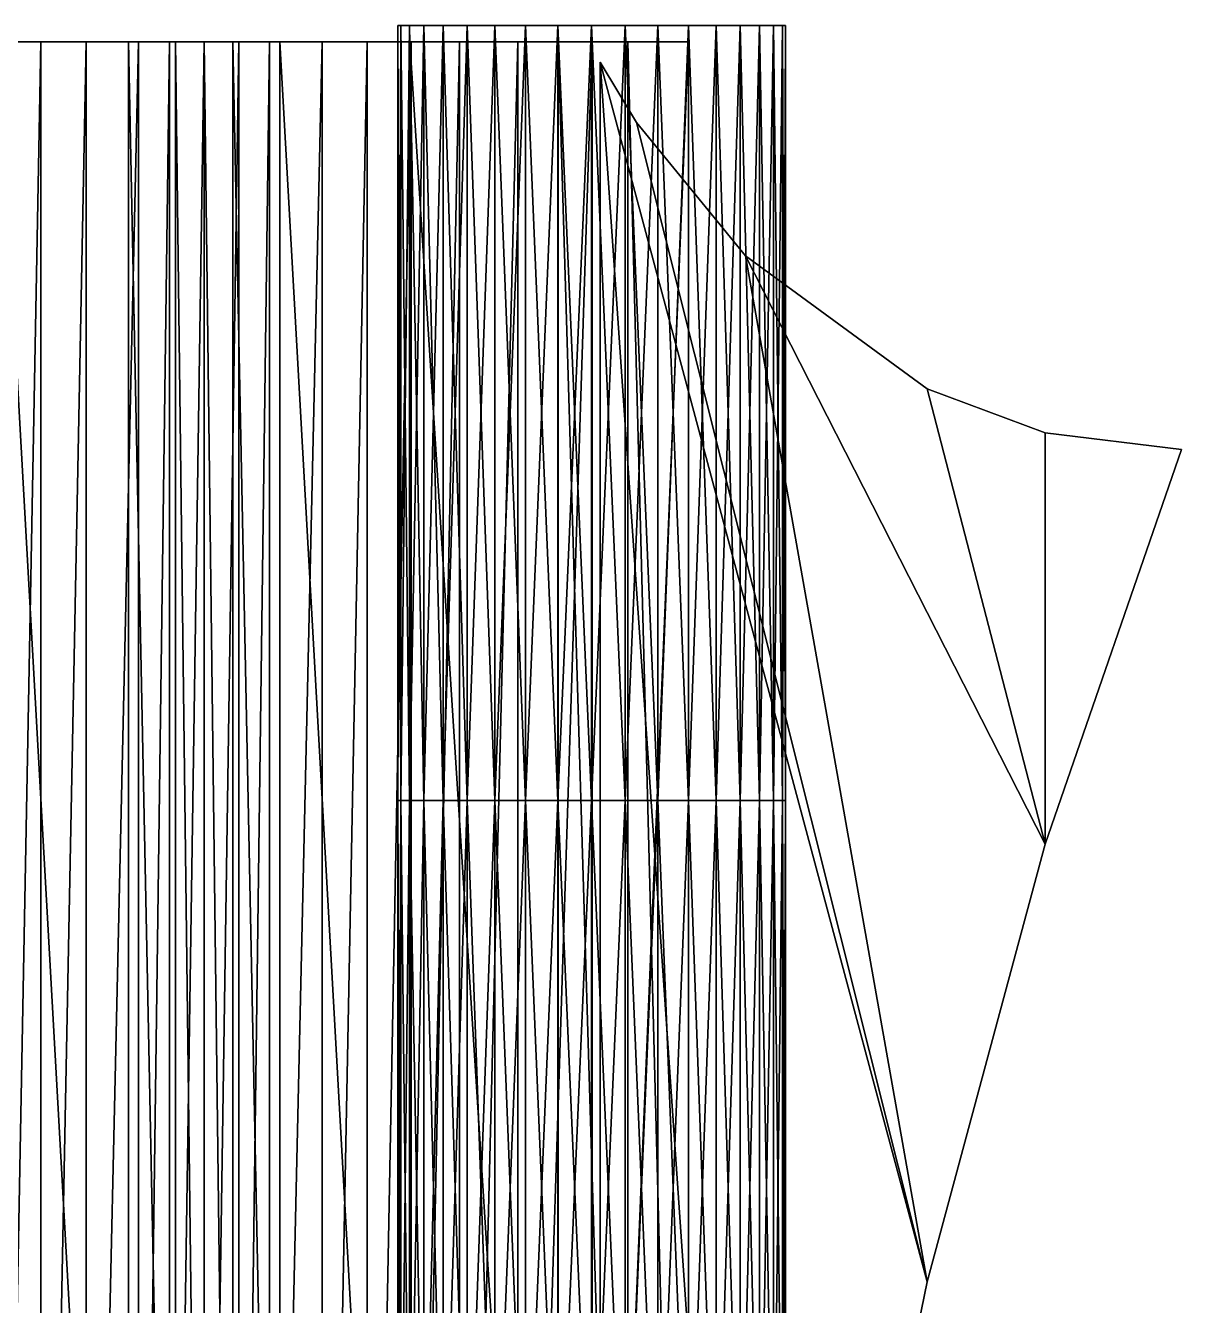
# Model space of a CAD drawing. Header units: metres. Extents: x -1.26 to 1.26, y -3.52 to 3.5.
# Drawn here: x -0.23 to 1.261, y 1.849 to 3.5 of the extents above; entities that cross this region are included whole.
import ezdxf

# ---------------------------------------------------------------- set-up
doc = ezdxf.new("R2010")
doc.units = ezdxf.units.M

msp = doc.modelspace()

# ---------------------------------------------------------------- linework, layer by layer
at = {"layer": 'Cylinder'}
for points in [[(0.25, 2.5, 0), (0.2538, 3.5, 0.0434), (0.2538, 2.5, 0.0434)], [(0.25, 2.5, 0), (0.25, 3.5, 0), (0.2538, 3.5, 0.0434)], [(0.25, 3.5, 0), (0.2538, 3.5, 0.0434), (0.2538, 3.5, 0.0434)], [(0.25, 3.5, 0), (0.25, 3.5, 0), (0.2538, 3.5, 0.0434)], [(0.25, 3.5, 0), (0.5, 3.5, 0), (0.2538, 3.5, 0.0434)], [(0.25, 3.5, 0), (0.5, 3.5, 0), (0.5, 3.5, 0)], [(0.2538, 2.5, -0.0434), (0.25, 3.5, 0), (0.25, 2.5, 0)], [(0.2538, 2.5, -0.0434), (0.2538, 3.5, -0.0434), (0.25, 3.5, 0)], [(0.2538, 3.5, -0.0434), (0.25, 3.5, 0), (0.25, 3.5, 0)], [(0.2538, 3.5, -0.0434), (0.2538, 3.5, -0.0434), (0.25, 3.5, 0)], [(0.2538, 3.5, -0.0434), (0.5, 3.5, 0), (0.25, 3.5, 0)], [(0.2538, 2.5, 0.0434), (0.2651, 3.5, 0.0855), (0.2651, 2.5, 0.0855)], [(0.2538, 2.5, 0.0434), (0.2538, 3.5, 0.0434), (0.2651, 3.5, 0.0855)], [(0.2538, 3.5, 0.0434), (0.2651, 3.5, 0.0855), (0.2651, 3.5, 0.0855)], [(0.2538, 3.5, 0.0434), (0.2538, 3.5, 0.0434), (0.2651, 3.5, 0.0855)], [(0.2538, 3.5, 0.0434), (0.5, 3.5, 0), (0.2651, 3.5, 0.0855)], [(0.2538, 3.5, 0.0434), (0.5, 3.5, 0), (0.5, 3.5, 0)], [(0.2538, 3.5, -0.0434), (0.5, 3.5, 0), (0.5, 3.5, 0)], [(0.2651, 2.5, -0.0855), (0.2538, 3.5, -0.0434), (0.2538, 2.5, -0.0434)], [(0.2651, 2.5, -0.0855), (0.2651, 3.5, -0.0855), (0.2538, 3.5, -0.0434)], [(0.2651, 3.5, -0.0855), (0.2538, 3.5, -0.0434), (0.2538, 3.5, -0.0434)], [(0.2651, 3.5, -0.0855), (0.2651, 3.5, -0.0855), (0.2538, 3.5, -0.0434)], [(0.2651, 3.5, -0.0855), (0.5, 3.5, 0), (0.2538, 3.5, -0.0434)], [(0.2651, 2.5, 0.0855), (0.2835, 3.5, 0.125), (0.2835, 2.5, 0.125)], [(0.2651, 2.5, 0.0855), (0.2651, 3.5, 0.0855), (0.2835, 3.5, 0.125)], [(0.2651, 3.5, 0.0855), (0.2835, 3.5, 0.125), (0.2835, 3.5, 0.125)], [(0.2651, 3.5, 0.0855), (0.2651, 3.5, 0.0855), (0.2835, 3.5, 0.125)], [(0.2651, 3.5, 0.0855), (0.5, 3.5, 0), (0.2835, 3.5, 0.125)], [(0.2651, 3.5, 0.0855), (0.5, 3.5, 0), (0.5, 3.5, 0)], [(0.2651, 3.5, -0.0855), (0.5, 3.5, 0), (0.5, 3.5, 0)], [(0.2835, 2.5, -0.125), (0.2651, 3.5, -0.0855), (0.2651, 2.5, -0.0855)], [(0.2835, 2.5, -0.125), (0.2835, 3.5, -0.125), (0.2651, 3.5, -0.0855)], [(0.2835, 3.5, -0.125), (0.2651, 3.5, -0.0855), (0.2651, 3.5, -0.0855)], [(0.2835, 3.5, -0.125), (0.2835, 3.5, -0.125), (0.2651, 3.5, -0.0855)], [(0.2835, 3.5, -0.125), (0.5, 3.5, 0), (0.2651, 3.5, -0.0855)], [(0.2835, 2.5, 0.125), (0.3085, 3.5, 0.1607), (0.3085, 2.5, 0.1607)], [(0.2835, 2.5, 0.125), (0.2835, 3.5, 0.125), (0.3085, 3.5, 0.1607)], [(0.2835, 3.5, 0.125), (0.3085, 3.5, 0.1607), (0.3085, 3.5, 0.1607)], [(0.2835, 3.5, 0.125), (0.2835, 3.5, 0.125), (0.3085, 3.5, 0.1607)], [(0.2835, 3.5, 0.125), (0.5, 3.5, 0), (0.3085, 3.5, 0.1607)], [(0.2835, 3.5, 0.125), (0.5, 3.5, 0), (0.5, 3.5, 0)], [(0.2835, 3.5, -0.125), (0.5, 3.5, 0), (0.5, 3.5, 0)], [(0.3085, 2.5, -0.1607), (0.2835, 3.5, -0.125), (0.2835, 2.5, -0.125)], [(0.3085, 2.5, -0.1607), (0.3085, 3.5, -0.1607), (0.2835, 3.5, -0.125)], [(0.3085, 3.5, -0.1607), (0.2835, 3.5, -0.125), (0.2835, 3.5, -0.125)], [(0.3085, 3.5, -0.1607), (0.3085, 3.5, -0.1607), (0.2835, 3.5, -0.125)], [(0.3085, 3.5, -0.1607), (0.5, 3.5, 0), (0.2835, 3.5, -0.125)], [(0.3085, 2.5, 0.1607), (0.3393, 3.5, 0.1915), (0.3393, 2.5, 0.1915)], [(0.3085, 2.5, 0.1607), (0.3085, 3.5, 0.1607), (0.3393, 3.5, 0.1915)], [(0.3085, 3.5, 0.1607), (0.3393, 3.5, 0.1915), (0.3393, 3.5, 0.1915)], [(0.3085, 3.5, 0.1607), (0.3085, 3.5, 0.1607), (0.3393, 3.5, 0.1915)], [(0.3085, 3.5, 0.1607), (0.5, 3.5, 0), (0.3393, 3.5, 0.1915)], [(0.3085, 3.5, 0.1607), (0.5, 3.5, 0), (0.5, 3.5, 0)], [(0.3085, 3.5, -0.1607), (0.5, 3.5, 0), (0.5, 3.5, 0)], [(0.3393, 2.5, -0.1915), (0.3085, 3.5, -0.1607), (0.3085, 2.5, -0.1607)], [(0.3393, 2.5, -0.1915), (0.3393, 3.5, -0.1915), (0.3085, 3.5, -0.1607)], [(0.3393, 3.5, -0.1915), (0.3085, 3.5, -0.1607), (0.3085, 3.5, -0.1607)], [(0.3393, 3.5, -0.1915), (0.3393, 3.5, -0.1915), (0.3085, 3.5, -0.1607)], [(0.3393, 3.5, -0.1915), (0.5, 3.5, 0), (0.3085, 3.5, -0.1607)], [(0.3393, 2.5, 0.1915), (0.375, 3.5, 0.2165), (0.375, 2.5, 0.2165)], [(0.3393, 2.5, 0.1915), (0.3393, 3.5, 0.1915), (0.375, 3.5, 0.2165)], [(0.3393, 3.5, 0.1915), (0.375, 3.5, 0.2165), (0.375, 3.5, 0.2165)], [(0.3393, 3.5, 0.1915), (0.3393, 3.5, 0.1915), (0.375, 3.5, 0.2165)], [(0.3393, 3.5, 0.1915), (0.5, 3.5, 0), (0.375, 3.5, 0.2165)], [(0.3393, 3.5, 0.1915), (0.5, 3.5, 0), (0.5, 3.5, 0)], [(0.3393, 3.5, -0.1915), (0.5, 3.5, 0), (0.5, 3.5, 0)], [(0.375, 2.5, -0.2165), (0.3393, 3.5, -0.1915), (0.3393, 2.5, -0.1915)], [(0.375, 2.5, -0.2165), (0.375, 3.5, -0.2165), (0.3393, 3.5, -0.1915)], [(0.375, 3.5, -0.2165), (0.3393, 3.5, -0.1915), (0.3393, 3.5, -0.1915)], [(0.375, 3.5, -0.2165), (0.375, 3.5, -0.2165), (0.3393, 3.5, -0.1915)], [(0.375, 3.5, -0.2165), (0.5, 3.5, 0), (0.3393, 3.5, -0.1915)], [(0.375, 2.5, 0.2165), (0.4145, 3.5, 0.2349), (0.4145, 2.5, 0.2349)], [(0.375, 2.5, 0.2165), (0.375, 3.5, 0.2165), (0.4145, 3.5, 0.2349)], [(0.375, 3.5, 0.2165), (0.4145, 3.5, 0.2349), (0.4145, 3.5, 0.2349)], [(0.375, 3.5, 0.2165), (0.375, 3.5, 0.2165), (0.4145, 3.5, 0.2349)], [(0.375, 3.5, 0.2165), (0.5, 3.5, 0), (0.4145, 3.5, 0.2349)], [(0.375, 3.5, 0.2165), (0.5, 3.5, 0), (0.5, 3.5, 0)], [(0.375, 3.5, -0.2165), (0.5, 3.5, 0), (0.5, 3.5, 0)], [(0.4145, 2.5, -0.2349), (0.375, 3.5, -0.2165), (0.375, 2.5, -0.2165)], [(0.4145, 2.5, -0.2349), (0.4145, 3.5, -0.2349), (0.375, 3.5, -0.2165)], [(0.4145, 3.5, -0.2349), (0.375, 3.5, -0.2165), (0.375, 3.5, -0.2165)], [(0.4145, 3.5, -0.2349), (0.4145, 3.5, -0.2349), (0.375, 3.5, -0.2165)], [(0.4145, 3.5, -0.2349), (0.5, 3.5, 0), (0.375, 3.5, -0.2165)], [(0.4145, 2.5, 0.2349), (0.4566, 3.5, 0.2462), (0.4566, 2.5, 0.2462)], [(0.4145, 2.5, 0.2349), (0.4145, 3.5, 0.2349), (0.4566, 3.5, 0.2462)], [(0.4145, 3.5, 0.2349), (0.4566, 3.5, 0.2462), (0.4566, 3.5, 0.2462)], [(0.4145, 3.5, 0.2349), (0.4145, 3.5, 0.2349), (0.4566, 3.5, 0.2462)], [(0.4145, 3.5, 0.2349), (0.5, 3.5, 0), (0.4566, 3.5, 0.2462)], [(0.4145, 3.5, 0.2349), (0.5, 3.5, 0), (0.5, 3.5, 0)], [(0.4145, 3.5, -0.2349), (0.5, 3.5, 0), (0.5, 3.5, 0)], [(0.4566, 2.5, -0.2462), (0.4145, 3.5, -0.2349), (0.4145, 2.5, -0.2349)], [(0.4566, 2.5, -0.2462), (0.4566, 3.5, -0.2462), (0.4145, 3.5, -0.2349)], [(0.4566, 3.5, -0.2462), (0.4145, 3.5, -0.2349), (0.4145, 3.5, -0.2349)], [(0.4566, 3.5, -0.2462), (0.4566, 3.5, -0.2462), (0.4145, 3.5, -0.2349)], [(0.4566, 3.5, -0.2462), (0.5, 3.5, 0), (0.4145, 3.5, -0.2349)], [(0.4566, 2.5, 0.2462), (0.5, 3.5, 0.25), (0.5, 2.5, 0.25)], [(0.4566, 2.5, 0.2462), (0.4566, 3.5, 0.2462), (0.5, 3.5, 0.25)], [(0.4566, 3.5, 0.2462), (0.5, 3.5, 0.25), (0.5, 3.5, 0.25)], [(0.4566, 3.5, 0.2462), (0.4566, 3.5, 0.2462), (0.5, 3.5, 0.25)], [(0.4566, 3.5, 0.2462), (0.5, 3.5, 0), (0.5, 3.5, 0.25)], [(0.4566, 3.5, 0.2462), (0.5, 3.5, 0), (0.5, 3.5, 0)], [(0.4566, 3.5, -0.2462), (0.5, 3.5, 0), (0.5, 3.5, 0)], [(0.5, 2.5, -0.25), (0.4566, 3.5, -0.2462), (0.4566, 2.5, -0.2462)], [(0.5, 2.5, -0.25), (0.5, 3.5, -0.25), (0.4566, 3.5, -0.2462)], [(0.5, 3.5, -0.25), (0.4566, 3.5, -0.2462), (0.4566, 3.5, -0.2462)], [(0.5, 3.5, -0.25), (0.5, 3.5, -0.25), (0.4566, 3.5, -0.2462)], [(0.5, 3.5, -0.25), (0.5, 3.5, 0), (0.4566, 3.5, -0.2462)], [(0.5, 3.5, -0.25), (0.5, 3.5, 0), (0.5, 3.5, 0)], [(0.5434, 2.5, -0.2462), (0.5, 3.5, -0.25), (0.5, 2.5, -0.25)], [(0.5434, 2.5, -0.2462), (0.5434, 3.5, -0.2462), (0.5, 3.5, -0.25)], [(0.5434, 3.5, -0.2462), (0.5, 3.5, -0.25), (0.5, 3.5, -0.25)], [(0.5434, 3.5, -0.2462), (0.5434, 3.5, -0.2462), (0.5, 3.5, -0.25)], [(0.5434, 3.5, -0.2462), (0.5, 3.5, 0), (0.5, 3.5, -0.25)], [(0.5434, 3.5, -0.2462), (0.5, 3.5, 0), (0.5, 3.5, 0)], [(0.5855, 3.5, -0.2349), (0.5, 3.5, 0), (0.5434, 3.5, -0.2462)], [(0.5855, 3.5, -0.2349), (0.5, 3.5, 0), (0.5, 3.5, 0)], [(0.625, 3.5, -0.2165), (0.5, 3.5, 0), (0.5855, 3.5, -0.2349)], [(0.625, 3.5, -0.2165), (0.5, 3.5, 0), (0.5, 3.5, 0)], [(0.6607, 3.5, -0.1915), (0.5, 3.5, 0), (0.625, 3.5, -0.2165)], [(0.6607, 3.5, -0.1915), (0.5, 3.5, 0), (0.5, 3.5, 0)], [(0.6915, 3.5, -0.1607), (0.5, 3.5, 0), (0.6607, 3.5, -0.1915)], [(0.6915, 3.5, -0.1607), (0.5, 3.5, 0), (0.5, 3.5, 0)], [(0.7165, 3.5, -0.125), (0.5, 3.5, 0), (0.6915, 3.5, -0.1607)], [(0.7165, 3.5, -0.125), (0.5, 3.5, 0), (0.5, 3.5, 0)], [(0.7349, 3.5, -0.0855), (0.5, 3.5, 0), (0.7165, 3.5, -0.125)], [(0.7349, 3.5, -0.0855), (0.5, 3.5, 0), (0.5, 3.5, 0)], [(0.7462, 3.5, -0.0434), (0.5, 3.5, 0), (0.7349, 3.5, -0.0855)], [(0.7462, 3.5, -0.0434), (0.5, 3.5, 0), (0.5, 3.5, 0)], [(0.75, 3.5, 0), (0.5, 3.5, 0), (0.7462, 3.5, -0.0434)], [(0.75, 3.5, 0), (0.5, 3.5, 0), (0.5, 3.5, 0)], [(0.7462, 3.5, 0.0434), (0.5, 3.5, 0), (0.75, 3.5, 0)], [(0.7462, 3.5, 0.0434), (0.5, 3.5, 0), (0.5, 3.5, 0)], [(0.7349, 3.5, 0.0855), (0.5, 3.5, 0), (0.7462, 3.5, 0.0434)], [(0.7349, 3.5, 0.0855), (0.5, 3.5, 0), (0.5, 3.5, 0)], [(0.7165, 3.5, 0.125), (0.5, 3.5, 0), (0.7349, 3.5, 0.0855)], [(0.7165, 3.5, 0.125), (0.5, 3.5, 0), (0.5, 3.5, 0)], [(0.6915, 3.5, 0.1607), (0.5, 3.5, 0), (0.7165, 3.5, 0.125)], [(0.6915, 3.5, 0.1607), (0.5, 3.5, 0), (0.5, 3.5, 0)], [(0.6607, 3.5, 0.1915), (0.5, 3.5, 0), (0.6915, 3.5, 0.1607)], [(0.6607, 3.5, 0.1915), (0.5, 3.5, 0), (0.5, 3.5, 0)], [(0.625, 3.5, 0.2165), (0.5, 3.5, 0), (0.6607, 3.5, 0.1915)], [(0.625, 3.5, 0.2165), (0.5, 3.5, 0), (0.5, 3.5, 0)], [(0.5855, 3.5, 0.2349), (0.5, 3.5, 0), (0.625, 3.5, 0.2165)], [(0.5855, 3.5, 0.2349), (0.5, 3.5, 0), (0.5, 3.5, 0)], [(0.5434, 3.5, 0.2462), (0.5, 3.5, 0), (0.5855, 3.5, 0.2349)], [(0.5434, 3.5, 0.2462), (0.5, 3.5, 0), (0.5, 3.5, 0)], [(0.5, 2.5, 0.25), (0.5434, 3.5, 0.2462), (0.5434, 2.5, 0.2462)], [(0.5, 2.5, 0.25), (0.5, 3.5, 0.25), (0.5434, 3.5, 0.2462)], [(0.5, 3.5, 0.25), (0.5434, 3.5, 0.2462), (0.5434, 3.5, 0.2462)], [(0.5, 3.5, 0.25), (0.5, 3.5, 0.25), (0.5434, 3.5, 0.2462)], [(0.5, 3.5, 0.25), (0.5, 3.5, 0), (0.5434, 3.5, 0.2462)], [(0.5, 3.5, 0.25), (0.5, 3.5, 0), (0.5, 3.5, 0)], [(0.5855, 2.5, -0.2349), (0.5434, 3.5, -0.2462), (0.5434, 2.5, -0.2462)], [(0.5855, 2.5, -0.2349), (0.5855, 3.5, -0.2349), (0.5434, 3.5, -0.2462)], [(0.5855, 3.5, -0.2349), (0.5434, 3.5, -0.2462), (0.5434, 3.5, -0.2462)], [(0.5855, 3.5, -0.2349), (0.5855, 3.5, -0.2349), (0.5434, 3.5, -0.2462)], [(0.5434, 2.5, 0.2462), (0.5855, 3.5, 0.2349), (0.5855, 2.5, 0.2349)], [(0.5434, 2.5, 0.2462), (0.5434, 3.5, 0.2462), (0.5855, 3.5, 0.2349)], [(0.5434, 3.5, 0.2462), (0.5855, 3.5, 0.2349), (0.5855, 3.5, 0.2349)], [(0.5434, 3.5, 0.2462), (0.5434, 3.5, 0.2462), (0.5855, 3.5, 0.2349)], [(0.625, 2.5, -0.2165), (0.5855, 3.5, -0.2349), (0.5855, 2.5, -0.2349)], [(0.625, 2.5, -0.2165), (0.625, 3.5, -0.2165), (0.5855, 3.5, -0.2349)], [(0.625, 3.5, -0.2165), (0.5855, 3.5, -0.2349), (0.5855, 3.5, -0.2349)], [(0.625, 3.5, -0.2165), (0.625, 3.5, -0.2165), (0.5855, 3.5, -0.2349)], [(0.5855, 2.5, 0.2349), (0.625, 3.5, 0.2165), (0.625, 2.5, 0.2165)], [(0.5855, 2.5, 0.2349), (0.5855, 3.5, 0.2349), (0.625, 3.5, 0.2165)], [(0.5855, 3.5, 0.2349), (0.625, 3.5, 0.2165), (0.625, 3.5, 0.2165)], [(0.5855, 3.5, 0.2349), (0.5855, 3.5, 0.2349), (0.625, 3.5, 0.2165)], [(0.6607, 2.5, -0.1915), (0.625, 3.5, -0.2165), (0.625, 2.5, -0.2165)], [(0.6607, 2.5, -0.1915), (0.6607, 3.5, -0.1915), (0.625, 3.5, -0.2165)], [(0.6607, 3.5, -0.1915), (0.625, 3.5, -0.2165), (0.625, 3.5, -0.2165)], [(0.6607, 3.5, -0.1915), (0.6607, 3.5, -0.1915), (0.625, 3.5, -0.2165)], [(0.625, 2.5, 0.2165), (0.6607, 3.5, 0.1915), (0.6607, 2.5, 0.1915)], [(0.625, 2.5, 0.2165), (0.625, 3.5, 0.2165), (0.6607, 3.5, 0.1915)], [(0.625, 3.5, 0.2165), (0.6607, 3.5, 0.1915), (0.6607, 3.5, 0.1915)], [(0.625, 3.5, 0.2165), (0.625, 3.5, 0.2165), (0.6607, 3.5, 0.1915)], [(0.6915, 2.5, -0.1607), (0.6607, 3.5, -0.1915), (0.6607, 2.5, -0.1915)], [(0.6915, 2.5, -0.1607), (0.6915, 3.5, -0.1607), (0.6607, 3.5, -0.1915)], [(0.6915, 3.5, -0.1607), (0.6607, 3.5, -0.1915), (0.6607, 3.5, -0.1915)], [(0.6915, 3.5, -0.1607), (0.6915, 3.5, -0.1607), (0.6607, 3.5, -0.1915)], [(0.6607, 2.5, 0.1915), (0.6915, 3.5, 0.1607), (0.6915, 2.5, 0.1607)], [(0.6607, 2.5, 0.1915), (0.6607, 3.5, 0.1915), (0.6915, 3.5, 0.1607)], [(0.6607, 3.5, 0.1915), (0.6915, 3.5, 0.1607), (0.6915, 3.5, 0.1607)], [(0.6607, 3.5, 0.1915), (0.6607, 3.5, 0.1915), (0.6915, 3.5, 0.1607)], [(0.7165, 2.5, -0.125), (0.6915, 3.5, -0.1607), (0.6915, 2.5, -0.1607)], [(0.7165, 2.5, -0.125), (0.7165, 3.5, -0.125), (0.6915, 3.5, -0.1607)], [(0.7165, 3.5, -0.125), (0.6915, 3.5, -0.1607), (0.6915, 3.5, -0.1607)], [(0.7165, 3.5, -0.125), (0.7165, 3.5, -0.125), (0.6915, 3.5, -0.1607)], [(0.6915, 2.5, 0.1607), (0.7165, 3.5, 0.125), (0.7165, 2.5, 0.125)], [(0.6915, 2.5, 0.1607), (0.6915, 3.5, 0.1607), (0.7165, 3.5, 0.125)], [(0.6915, 3.5, 0.1607), (0.7165, 3.5, 0.125), (0.7165, 3.5, 0.125)], [(0.6915, 3.5, 0.1607), (0.6915, 3.5, 0.1607), (0.7165, 3.5, 0.125)], [(0.7349, 2.5, -0.0855), (0.7165, 3.5, -0.125), (0.7165, 2.5, -0.125)], [(0.7349, 2.5, -0.0855), (0.7349, 3.5, -0.0855), (0.7165, 3.5, -0.125)], [(0.7349, 3.5, -0.0855), (0.7165, 3.5, -0.125), (0.7165, 3.5, -0.125)], [(0.7349, 3.5, -0.0855), (0.7349, 3.5, -0.0855), (0.7165, 3.5, -0.125)], [(0.7165, 2.5, 0.125), (0.7349, 3.5, 0.0855), (0.7349, 2.5, 0.0855)], [(0.7165, 2.5, 0.125), (0.7165, 3.5, 0.125), (0.7349, 3.5, 0.0855)], [(0.7165, 3.5, 0.125), (0.7349, 3.5, 0.0855), (0.7349, 3.5, 0.0855)], [(0.7165, 3.5, 0.125), (0.7165, 3.5, 0.125), (0.7349, 3.5, 0.0855)], [(0.7462, 2.5, -0.0434), (0.7349, 3.5, -0.0855), (0.7349, 2.5, -0.0855)], [(0.7462, 2.5, -0.0434), (0.7462, 3.5, -0.0434), (0.7349, 3.5, -0.0855)], [(0.7462, 3.5, -0.0434), (0.7349, 3.5, -0.0855), (0.7349, 3.5, -0.0855)], [(0.7462, 3.5, -0.0434), (0.7462, 3.5, -0.0434), (0.7349, 3.5, -0.0855)], [(0.7349, 2.5, 0.0855), (0.7462, 3.5, 0.0434), (0.7462, 2.5, 0.0434)], [(0.7349, 2.5, 0.0855), (0.7349, 3.5, 0.0855), (0.7462, 3.5, 0.0434)], [(0.7349, 3.5, 0.0855), (0.7462, 3.5, 0.0434), (0.7462, 3.5, 0.0434)], [(0.7349, 3.5, 0.0855), (0.7349, 3.5, 0.0855), (0.7462, 3.5, 0.0434)], [(0.75, 2.5, 0), (0.7462, 3.5, -0.0434), (0.7462, 2.5, -0.0434)], [(0.75, 2.5, 0), (0.75, 3.5, 0), (0.7462, 3.5, -0.0434)], [(0.75, 3.5, 0), (0.7462, 3.5, -0.0434), (0.7462, 3.5, -0.0434)], [(0.75, 3.5, 0), (0.75, 3.5, 0), (0.7462, 3.5, -0.0434)], [(0.7462, 2.5, 0.0434), (0.75, 3.5, 0), (0.75, 2.5, 0)], [(0.7462, 2.5, 0.0434), (0.7462, 3.5, 0.0434), (0.75, 3.5, 0)], [(0.7462, 3.5, 0.0434), (0.75, 3.5, 0), (0.75, 3.5, 0)], [(0.7462, 3.5, 0.0434), (0.7462, 3.5, 0.0434), (0.75, 3.5, 0)], [(0.25, 1.5, 0), (0.2538, 2.5, 0.0434), (0.2538, 1.5, 0.0434)], [(0.25, 1.5, 0), (0.25, 2.5, 0), (0.2538, 2.5, 0.0434)], [(0.2538, 1.5, -0.0434), (0.25, 2.5, 0), (0.25, 1.5, 0)], [(0.2538, 1.5, -0.0434), (0.2538, 2.5, -0.0434), (0.25, 2.5, 0)], [(0.2538, 1.5, 0.0434), (0.2651, 2.5, 0.0855), (0.2651, 1.5, 0.0855)], [(0.2538, 1.5, 0.0434), (0.2538, 2.5, 0.0434), (0.2651, 2.5, 0.0855)], [(0.2651, 1.5, -0.0855), (0.2538, 2.5, -0.0434), (0.2538, 1.5, -0.0434)], [(0.2651, 1.5, -0.0855), (0.2651, 2.5, -0.0855), (0.2538, 2.5, -0.0434)], [(0.2651, 1.5, 0.0855), (0.2835, 2.5, 0.125), (0.2835, 1.5, 0.125)], [(0.2651, 1.5, 0.0855), (0.2651, 2.5, 0.0855), (0.2835, 2.5, 0.125)], [(0.2835, 1.5, -0.125), (0.2651, 2.5, -0.0855), (0.2651, 1.5, -0.0855)], [(0.2835, 1.5, -0.125), (0.2835, 2.5, -0.125), (0.2651, 2.5, -0.0855)], [(0.2835, 1.5, 0.125), (0.3085, 2.5, 0.1607), (0.3085, 1.5, 0.1607)], [(0.2835, 1.5, 0.125), (0.2835, 2.5, 0.125), (0.3085, 2.5, 0.1607)], [(0.3085, 1.5, -0.1607), (0.2835, 2.5, -0.125), (0.2835, 1.5, -0.125)], [(0.3085, 1.5, -0.1607), (0.3085, 2.5, -0.1607), (0.2835, 2.5, -0.125)], [(0.3085, 1.5, 0.1607), (0.3393, 2.5, 0.1915), (0.3393, 1.5, 0.1915)], [(0.3085, 1.5, 0.1607), (0.3085, 2.5, 0.1607), (0.3393, 2.5, 0.1915)], [(0.3393, 1.5, -0.1915), (0.3085, 2.5, -0.1607), (0.3085, 1.5, -0.1607)], [(0.3393, 1.5, -0.1915), (0.3393, 2.5, -0.1915), (0.3085, 2.5, -0.1607)], [(0.3393, 1.5, 0.1915), (0.375, 2.5, 0.2165), (0.375, 1.5, 0.2165)], [(0.3393, 1.5, 0.1915), (0.3393, 2.5, 0.1915), (0.375, 2.5, 0.2165)], [(0.375, 1.5, -0.2165), (0.3393, 2.5, -0.1915), (0.3393, 1.5, -0.1915)], [(0.375, 1.5, -0.2165), (0.375, 2.5, -0.2165), (0.3393, 2.5, -0.1915)], [(0.375, 1.5, 0.2165), (0.4145, 2.5, 0.2349), (0.4145, 1.5, 0.2349)], [(0.375, 1.5, 0.2165), (0.375, 2.5, 0.2165), (0.4145, 2.5, 0.2349)], [(0.4145, 1.5, -0.2349), (0.375, 2.5, -0.2165), (0.375, 1.5, -0.2165)], [(0.4145, 1.5, -0.2349), (0.4145, 2.5, -0.2349), (0.375, 2.5, -0.2165)], [(0.4145, 1.5, 0.2349), (0.4566, 2.5, 0.2462), (0.4566, 1.5, 0.2462)], [(0.4145, 1.5, 0.2349), (0.4145, 2.5, 0.2349), (0.4566, 2.5, 0.2462)], [(0.4566, 1.5, -0.2462), (0.4145, 2.5, -0.2349), (0.4145, 1.5, -0.2349)], [(0.4566, 1.5, -0.2462), (0.4566, 2.5, -0.2462), (0.4145, 2.5, -0.2349)], [(0.4566, 1.5, 0.2462), (0.5, 2.5, 0.25), (0.5, 1.5, 0.25)], [(0.4566, 1.5, 0.2462), (0.4566, 2.5, 0.2462), (0.5, 2.5, 0.25)], [(0.5, 1.5, -0.25), (0.4566, 2.5, -0.2462), (0.4566, 1.5, -0.2462)], [(0.5, 1.5, -0.25), (0.5, 2.5, -0.25), (0.4566, 2.5, -0.2462)], [(0.5434, 1.5, -0.2462), (0.5, 2.5, -0.25), (0.5, 1.5, -0.25)], [(0.5434, 1.5, -0.2462), (0.5434, 2.5, -0.2462), (0.5, 2.5, -0.25)], [(0.5, 1.5, 0.25), (0.5434, 2.5, 0.2462), (0.5434, 1.5, 0.2462)], [(0.5, 1.5, 0.25), (0.5, 2.5, 0.25), (0.5434, 2.5, 0.2462)], [(0.5855, 1.5, -0.2349), (0.5434, 2.5, -0.2462), (0.5434, 1.5, -0.2462)], [(0.5855, 1.5, -0.2349), (0.5855, 2.5, -0.2349), (0.5434, 2.5, -0.2462)], [(0.5434, 1.5, 0.2462), (0.5855, 2.5, 0.2349), (0.5855, 1.5, 0.2349)], [(0.5434, 1.5, 0.2462), (0.5434, 2.5, 0.2462), (0.5855, 2.5, 0.2349)], [(0.625, 1.5, -0.2165), (0.5855, 2.5, -0.2349), (0.5855, 1.5, -0.2349)], [(0.625, 1.5, -0.2165), (0.625, 2.5, -0.2165), (0.5855, 2.5, -0.2349)], [(0.5855, 1.5, 0.2349), (0.625, 2.5, 0.2165), (0.625, 1.5, 0.2165)], [(0.5855, 1.5, 0.2349), (0.5855, 2.5, 0.2349), (0.625, 2.5, 0.2165)], [(0.6607, 1.5, -0.1915), (0.625, 2.5, -0.2165), (0.625, 1.5, -0.2165)], [(0.6607, 1.5, -0.1915), (0.6607, 2.5, -0.1915), (0.625, 2.5, -0.2165)], [(0.625, 1.5, 0.2165), (0.6607, 2.5, 0.1915), (0.6607, 1.5, 0.1915)], [(0.625, 1.5, 0.2165), (0.625, 2.5, 0.2165), (0.6607, 2.5, 0.1915)], [(0.6915, 1.5, -0.1607), (0.6607, 2.5, -0.1915), (0.6607, 1.5, -0.1915)], [(0.6915, 1.5, -0.1607), (0.6915, 2.5, -0.1607), (0.6607, 2.5, -0.1915)], [(0.6607, 1.5, 0.1915), (0.6915, 2.5, 0.1607), (0.6915, 1.5, 0.1607)], [(0.6607, 1.5, 0.1915), (0.6607, 2.5, 0.1915), (0.6915, 2.5, 0.1607)], [(0.7165, 1.5, -0.125), (0.6915, 2.5, -0.1607), (0.6915, 1.5, -0.1607)], [(0.7165, 1.5, -0.125), (0.7165, 2.5, -0.125), (0.6915, 2.5, -0.1607)], [(0.6915, 1.5, 0.1607), (0.7165, 2.5, 0.125), (0.7165, 1.5, 0.125)], [(0.6915, 1.5, 0.1607), (0.6915, 2.5, 0.1607), (0.7165, 2.5, 0.125)], [(0.7349, 1.5, -0.0855), (0.7165, 2.5, -0.125), (0.7165, 1.5, -0.125)], [(0.7349, 1.5, -0.0855), (0.7349, 2.5, -0.0855), (0.7165, 2.5, -0.125)], [(0.7165, 1.5, 0.125), (0.7349, 2.5, 0.0855), (0.7349, 1.5, 0.0855)], [(0.7165, 1.5, 0.125), (0.7165, 2.5, 0.125), (0.7349, 2.5, 0.0855)], [(0.7462, 1.5, -0.0434), (0.7349, 2.5, -0.0855), (0.7349, 1.5, -0.0855)], [(0.7462, 1.5, -0.0434), (0.7462, 2.5, -0.0434), (0.7349, 2.5, -0.0855)], [(0.7349, 1.5, 0.0855), (0.7462, 2.5, 0.0434), (0.7462, 1.5, 0.0434)], [(0.7349, 1.5, 0.0855), (0.7349, 2.5, 0.0855), (0.7462, 2.5, 0.0434)], [(0.75, 1.5, 0), (0.7462, 2.5, -0.0434), (0.7462, 1.5, -0.0434)], [(0.75, 1.5, 0), (0.75, 2.5, 0), (0.7462, 2.5, -0.0434)], [(0.7462, 1.5, 0.0434), (0.75, 2.5, 0), (0.75, 1.5, 0)], [(0.7462, 1.5, 0.0434), (0.7462, 2.5, 0.0434), (0.75, 2.5, 0)]]:
    msp.add_3dface(points, dxfattribs=at)
at = {"layer": 'Prism'}
for points in [[(-0.2656, 3.4792, -0.082), (-0.0977, 3.4792, -0.1046), (-0.3295, 3.4792, 0.1354)], [(-0.3295, 3.4792, 0.1354), (-0.0977, 3.4792, -0.1046), (-0.2672, 3.4792, 0.1859)], [(-0.2672, 0.4792, 0.1859), (-0.2106, 3.4792, 0.2324), (-0.2106, 0.4792, 0.2324)], [(-0.2672, 0.4792, 0.1859), (-0.2672, 3.4792, 0.1859), (-0.2106, 3.4792, 0.2324)], [(-0.2672, 3.4792, 0.1859), (-0.0977, 3.4792, -0.1046), (-0.2106, 3.4792, 0.2324)], [(-0.0977, 0.4792, -0.1046), (-0.2656, 3.4792, -0.082), (-0.2656, 0.4792, -0.082)], [(-0.0977, 0.4792, -0.1046), (-0.0977, 3.4792, -0.1046), (-0.2656, 3.4792, -0.082)], [(-0.2106, 0.4792, 0.2324), (-0.1522, 3.4792, 0.2707), (-0.1522, 0.4792, 0.2707)], [(-0.2106, 0.4792, 0.2324), (-0.2106, 3.4792, 0.2324), (-0.1522, 3.4792, 0.2707)], [(0.2106, 3.4792, 0.2324), (0.1522, 3.4792, 0.2707), (-0.2106, 3.4792, 0.2324)], [(-0.2106, 3.4792, 0.2324), (-0.0977, 3.4792, -0.1046), (0.2106, 3.4792, 0.2324)], [(-0.1522, 3.4792, 0.2707), (-0.2106, 3.4792, 0.2324), (0.1522, 3.4792, 0.2707)], [(-0.1522, 0.4792, 0.2707), (-0.0845, 3.4792, 0.2967), (-0.0845, 0.4792, 0.2967)], [(-0.1522, 0.4792, 0.2707), (-0.1522, 3.4792, 0.2707), (-0.0845, 3.4792, 0.2967)], [(-0.0448, 3.4792, 0.3038), (-0.0845, 3.4792, 0.2967), (-0.1522, 3.4792, 0.2707)], [(-0.1522, 3.4792, 0.2707), (0, 3.4792, 0.3063), (-0.0448, 3.4792, 0.3038)], [(-0.1522, 3.4792, 0.2707), (0.1522, 3.4792, 0.2707), (0, 3.4792, 0.3063)], [(-0.0371, 0.4792, -0.1166), (-0.0977, 3.4792, -0.1046), (-0.0977, 0.4792, -0.1046)], [(-0.0371, 0.4792, -0.1166), (-0.0371, 3.4792, -0.1166), (-0.0977, 3.4792, -0.1046)], [(0.2106, 3.4792, 0.2324), (-0.0977, 3.4792, -0.1046), (0.0977, 3.4792, -0.1046)], [(-0.0977, 3.4792, -0.1046), (-0.0371, 3.4792, -0.1166), (0.0977, 3.4792, -0.1046)], [(-0.0845, 0.4792, 0.2967), (-0.0448, 3.4792, 0.3038), (-0.0448, 0.4792, 0.3038)], [(-0.0845, 0.4792, 0.2967), (-0.0845, 3.4792, 0.2967), (-0.0448, 3.4792, 0.3038)], [(-0.0448, 0.4792, 0.3038), (0, 3.4792, 0.3063), (0, 0.4792, 0.3062)], [(-0.0448, 0.4792, 0.3038), (-0.0448, 3.4792, 0.3038), (0, 3.4792, 0.3063)], [(0, 0.4792, -0.1313), (-0.0371, 3.4792, -0.1166), (-0.0371, 0.4792, -0.1166)], [(0, 0.4792, -0.1313), (0, 3.4792, -0.1312), (-0.0371, 3.4792, -0.1166)], [(0.0977, 3.4792, -0.1046), (-0.0371, 3.4792, -0.1166), (0.0371, 3.4792, -0.1166)], [(-0.0371, 3.4792, -0.1166), (0, 3.4792, -0.1312), (0.0371, 3.4792, -0.1166)], [(0.0371, 0.4792, -0.1166), (0, 3.4792, -0.1312), (0, 0.4792, -0.1313)], [(0.0371, 0.4792, -0.1166), (0.0371, 3.4792, -0.1166), (0, 3.4792, -0.1312)], [(0, 0.4792, 0.3062), (0.0448, 3.4792, 0.3038), (0.0448, 0.4792, 0.3038)], [(0, 0.4792, 0.3062), (0, 3.4792, 0.3063), (0.0448, 3.4792, 0.3038)], [(0, 3.4792, 0.3063), (0.1522, 3.4792, 0.2707), (0.0448, 3.4792, 0.3038)], [(0.0977, 0.4792, -0.1046), (0.0371, 3.4792, -0.1166), (0.0371, 0.4792, -0.1166)], [(0.0977, 0.4792, -0.1046), (0.0977, 3.4792, -0.1046), (0.0371, 3.4792, -0.1166)], [(0.0448, 0.4792, 0.3038), (0.0845, 3.4792, 0.2967), (0.0845, 0.4792, 0.2967)], [(0.0448, 0.4792, 0.3038), (0.0448, 3.4792, 0.3038), (0.0845, 3.4792, 0.2967)], [(0.1522, 3.4792, 0.2707), (0.0845, 3.4792, 0.2967), (0.0448, 3.4792, 0.3038)], [(0.0845, 0.4792, 0.2967), (0.1522, 3.4792, 0.2707), (0.1522, 0.4792, 0.2707)], [(0.0845, 0.4792, 0.2967), (0.0845, 3.4792, 0.2967), (0.1522, 3.4792, 0.2707)], [(0.2656, 0.4792, -0.082), (0.0977, 3.4792, -0.1046), (0.0977, 0.4792, -0.1046)], [(0.2656, 0.4792, -0.082), (0.2656, 3.4792, -0.082), (0.0977, 3.4792, -0.1046)], [(0.0977, 3.4792, -0.1046), (0.2656, 3.4792, -0.082), (0.3295, 3.4792, 0.1354)], [(0.2672, 3.4792, 0.1859), (0.0977, 3.4792, -0.1046), (0.3295, 3.4792, 0.1354)], [(0.2106, 3.4792, 0.2324), (0.0977, 3.4792, -0.1046), (0.2672, 3.4792, 0.1859)], [(0.1522, 0.4792, 0.2707), (0.2106, 3.4792, 0.2324), (0.2106, 0.4792, 0.2324)], [(0.1522, 0.4792, 0.2707), (0.1522, 3.4792, 0.2707), (0.2106, 3.4792, 0.2324)], [(0.2106, 0.4792, 0.2324), (0.2672, 3.4792, 0.1859), (0.2672, 0.4792, 0.1859)], [(0.2106, 0.4792, 0.2324), (0.2106, 3.4792, 0.2324), (0.2672, 3.4792, 0.1859)], [(0.457, 0.4792, -0.0513), (0.2656, 3.4792, -0.082), (0.2656, 0.4792, -0.082)], [(0.457, 0.4792, -0.0513), (0.457, 3.4792, -0.0513), (0.2656, 3.4792, -0.082)], [(0.2656, 3.4792, -0.082), (0.457, 3.4792, -0.0513), (0.4049, 3.4792, 0.0848)], [(0.4049, 3.4792, 0.0848), (0.3295, 3.4792, 0.1354), (0.2656, 3.4792, -0.082)], [(0.2672, 0.4792, 0.1859), (0.3295, 3.4792, 0.1354), (0.3295, 0.4792, 0.1354)], [(0.2672, 0.4792, 0.1859), (0.2672, 3.4792, 0.1859), (0.3295, 3.4792, 0.1354)], [(0.3295, 0.4792, 0.1354), (0.4049, 3.4792, 0.0848), (0.4049, 0.4792, 0.0848)], [(0.3295, 0.4792, 0.1354), (0.3295, 3.4792, 0.1354), (0.4049, 3.4792, 0.0848)], [(0.4049, 0.4792, 0.0848), (0.5009, 3.4792, 0.0383), (0.5009, 0.4792, 0.0383)], [(0.4049, 0.4792, 0.0848), (0.4049, 3.4792, 0.0848), (0.5009, 3.4792, 0.0383)], [(0.457, 3.4792, -0.0513), (0.5009, 3.4792, 0.0383), (0.4049, 3.4792, 0.0848)], [(0.5469, 0.4792, -0.029), (0.457, 3.4792, -0.0513), (0.457, 0.4792, -0.0513)], [(0.5469, 0.4792, -0.029), (0.5469, 3.4792, -0.029), (0.457, 3.4792, -0.0513)], [(0.5469, 3.4792, -0.029), (0.5009, 3.4792, 0.0383), (0.457, 3.4792, -0.0513)], [(0.5009, 0.4792, 0.0383), (0.625, 3.4792, 0), (0.625, 0.4792, 0)], [(0.5009, 0.4792, 0.0383), (0.5009, 3.4792, 0.0383), (0.625, 3.4792, 0)], [(0.5469, 3.4792, -0.029), (0.625, 3.4792, 0), (0.5009, 3.4792, 0.0383)], [(0.625, 0.4792, 0), (0.5469, 3.4792, -0.029), (0.5469, 0.4792, -0.029)], [(0.625, 0.4792, 0), (0.625, 3.4792, 0), (0.5469, 3.4792, -0.029)]]:
    msp.add_3dface(points, dxfattribs=at)
at = {"layer": 'Prism 2'}
for points in [[(0.511, 3.453, 0.002), (0.5579, 3.3749, -0.002), (0.5579, 3.3749, 0.002)], [(0.511, 3.453, 0.002), (0.511, 3.453, -0.002), (0.5579, 3.3749, -0.002)], [(0.511, -0.547, 0.002), (0.511, 3.453, -0.002), (0.511, 3.453, 0.002)], [(0.511, -0.547, 0.002), (0.511, -0.547, -0.002), (0.511, 3.453, -0.002)], [(0.9329, 1.8788, 0.002), (0.6985, 0.7342, 0.002), (0.511, 3.453, 0.002)], [(0.511, 3.453, 0.002), (0.5579, 3.3749, 0.002), (0.9329, 1.8788, 0.002)], [(0.511, -0.547, 0.002), (0.511, 3.453, 0.002), (0.6985, 0.7342, 0.002)], [(0.9329, 1.8788, -0.002), (0.511, 3.453, -0.002), (0.6985, 0.7342, -0.002)], [(0.511, -0.547, -0.002), (0.6985, 0.7342, -0.002), (0.511, 3.453, -0.002)], [(0.511, 3.453, -0.002), (0.9329, 1.8788, -0.002), (0.5579, 3.3749, -0.002)], [(0.5579, 3.3749, 0.002), (0.6985, 3.203, -0.002), (0.6985, 3.203, 0.002)], [(0.5579, 3.3749, 0.002), (0.5579, 3.3749, -0.002), (0.6985, 3.203, -0.002)], [(0.6985, 3.203, 0.002), (0.9329, 1.8788, 0.002), (0.5579, 3.3749, 0.002)], [(0.6985, 3.203, -0.002), (0.5579, 3.3749, -0.002), (0.9329, 1.8788, -0.002)], [(0.6985, 3.203, 0.002), (0.9329, 3.0311, -0.002), (0.9329, 3.0311, 0.002)], [(0.6985, 3.203, 0.002), (0.6985, 3.203, -0.002), (0.9329, 3.0311, -0.002)], [(1.0852, 2.4437, 0.002), (0.9329, 1.8788, 0.002), (0.6985, 3.203, 0.002)], [(0.6985, 3.203, 0.002), (0.9329, 3.0311, 0.002), (1.0852, 2.4437, 0.002)], [(1.0852, 2.4437, -0.002), (0.6985, 3.203, -0.002), (0.9329, 1.8788, -0.002)], [(0.9329, 3.0311, -0.002), (0.6985, 3.203, -0.002), (1.0852, 2.4437, -0.002)], [(0.9329, 3.0311, 0.002), (1.0852, 2.9745, -0.002), (1.0852, 2.9745, 0.002)], [(0.9329, 3.0311, 0.002), (0.9329, 3.0311, -0.002), (1.0852, 2.9745, -0.002)], [(1.0852, 2.4437, 0.002), (0.9329, 3.0311, 0.002), (1.0852, 2.9745, 0.002)], [(1.0852, 2.4437, -0.002), (1.0852, 2.9745, -0.002), (0.9329, 3.0311, -0.002)], [(1.0852, 2.9745, 0.002), (1.261, 2.953, -0.002), (1.261, 2.953, 0.002)], [(1.0852, 2.9745, 0.002), (1.0852, 2.9745, -0.002), (1.261, 2.953, -0.002)], [(1.0852, 2.9745, 0.002), (1.261, 2.953, 0.002), (1.0852, 2.4437, 0.002)], [(1.0852, 2.9745, -0.002), (1.0852, 2.4437, -0.002), (1.261, 2.953, -0.002)], [(1.261, 2.953, 0.002), (1.0852, 2.4437, -0.002), (1.0852, 2.4437, 0.002)], [(1.261, 2.953, 0.002), (1.261, 2.953, -0.002), (1.0852, 2.4437, -0.002)], [(1.0852, 2.4437, 0.002), (0.9329, 1.8788, -0.002), (0.9329, 1.8788, 0.002)], [(1.0852, 2.4437, 0.002), (1.0852, 2.4437, -0.002), (0.9329, 1.8788, -0.002)], [(0.9329, 1.8788, 0.002), (0.6985, 0.7342, -0.002), (0.6985, 0.7342, 0.002)], [(0.9329, 1.8788, 0.002), (0.9329, 1.8788, -0.002), (0.6985, 0.7342, -0.002)]]:
    msp.add_3dface(points, dxfattribs=at)

doc.saveas('drawing.dxf')
